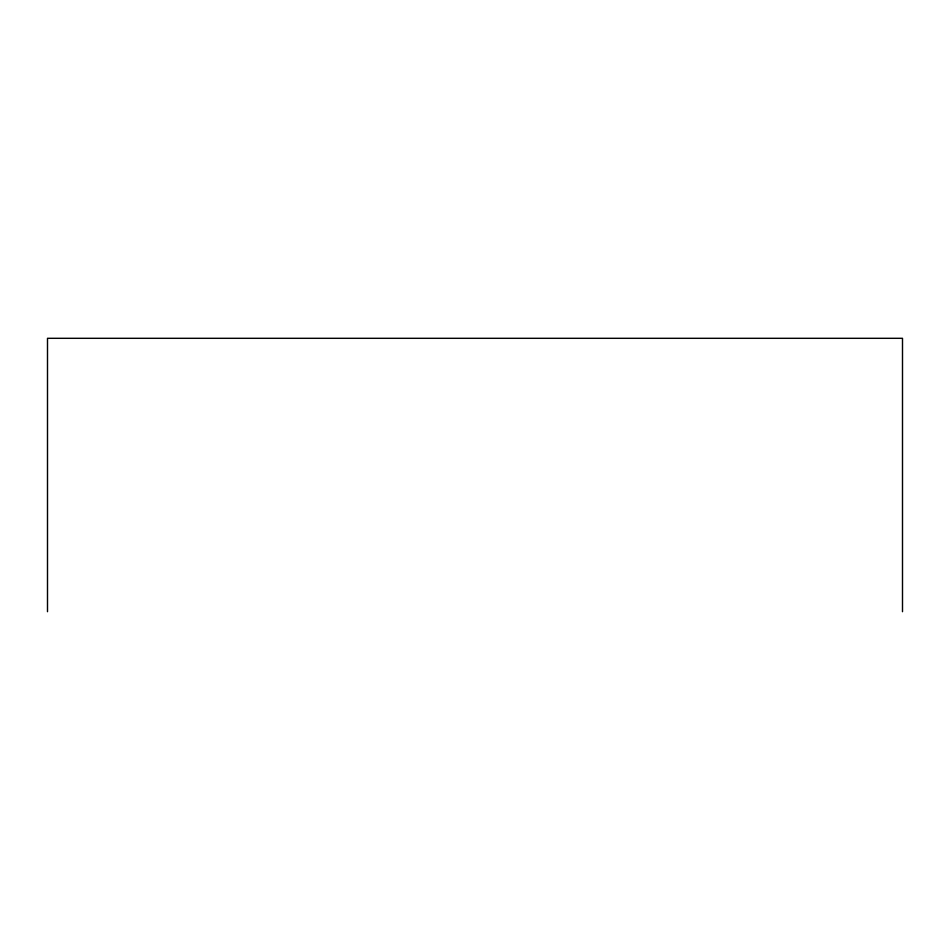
<?xml version="1.0" encoding="UTF-8"?>
<svg xmlns="http://www.w3.org/2000/svg" width="950" height="950" viewBox="0 0 950 950"><rect width="100%" height="100%" fill="white"/><g stroke="black" fill="none" stroke-linecap="round" stroke-linejoin="round"><path stroke-width="1.43" d="M902.5 611.693L902.5 338.307L47.5 338.307L47.5 611.693"/></g></svg>
